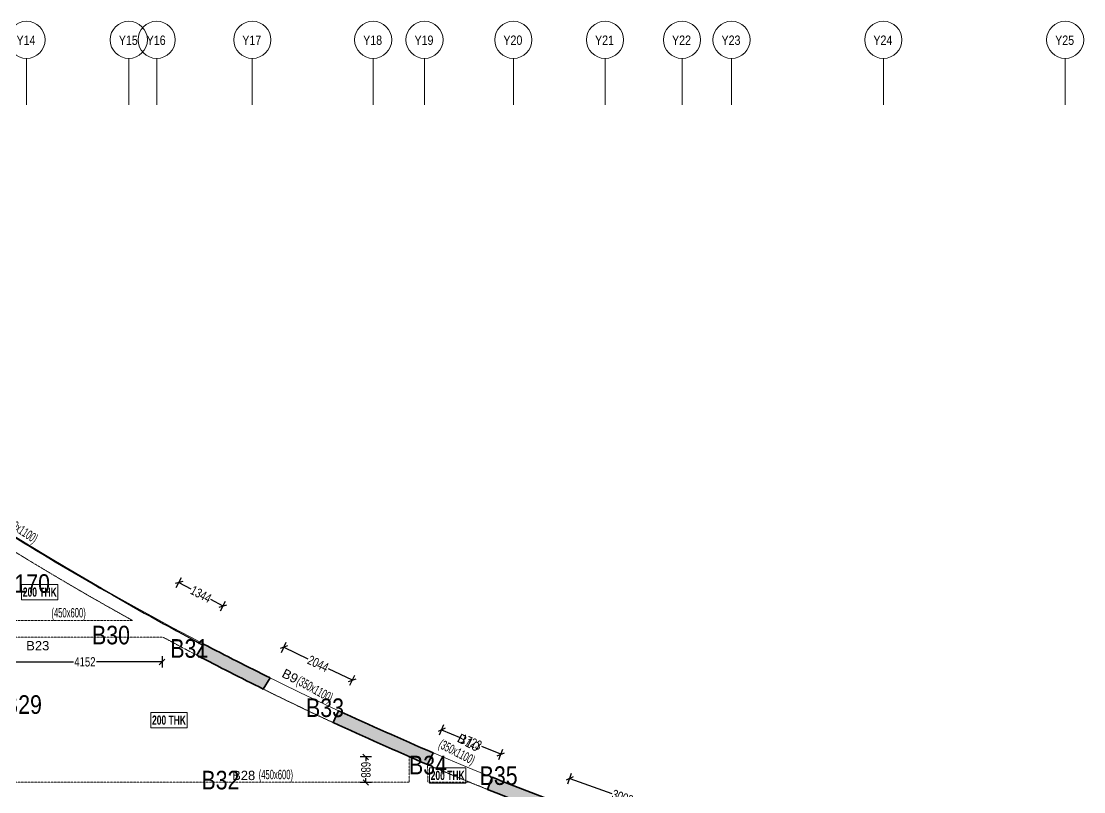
# Model space of a CAD drawing. Header units: millimetres. Extents: x 13 to 72195, y 3 to 63794.
# Drawn here: x 41681 to 70247, y 43075 to 63794 of the extents above; entities that cross this region are included whole.
import ezdxf
from ezdxf.enums import TextEntityAlignment as Align

# ---------------------------------------------------------------- set-up
doc = ezdxf.new("R2010")
doc.units = ezdxf.units.MM
doc.linetypes.add('Grid Line', pattern=[2222.5, 1270, -317.5, 317.5, -317.5])
doc.linetypes.add('HIDDEN', pattern=[0.375, 0.25, -0.125])
for name, color, linetype, lineweight in [('A-FLOR-IDEN', 11, 'Continuous', 9), ('A-GRIDS', 8, 'Continuous', 9), ('S-BEAM', 7, 'Continuous', 18), ('S-BEAM-IDEN', 2, 'Continuous', 9), ('S-COL HATCH', 9, 'Continuous', 0), ('S-COLS', 5, 'Continuous', 35), ('S-GRIDS', 8, 'Continuous', 9)]:
    doc.layers.add(name, color=color, linetype=linetype, lineweight=lineweight)
doc.layers.add('Abhinav working', color=6, linetype='Continuous')
doc.layers.add('Beam Nos', color=7, linetype='Continuous')
doc.styles.add('Arial Narrow', font='ARIALN.TTF', dxfattribs={"height": 400})
doc.styles.add('Dim.s & Anno.(Misc.)', font='ARIALN.TTF')
doc.styles.add('SC-BBS1', font='SansSerif')
doc.styles.add('SOBHA', font='swisscl.ttf')
doc.styles.add('Swis721 LtCn BT', font='swisscl.ttf', dxfattribs={"width": 0.9, "height": 233.355162})
doc.styles.add('Swis721 LtCn BT_B', font='', dxfattribs={"width": 0.9, "height": 246.918336})
doc.styles.get('Swis721 LtCn BT_B').set_extended_font_data('Swis721 LtCn BT', bold=True)
doc.dimstyles.new('S-100', dxfattribs={"dimscale": 100, "dimtxt": 2.5, "dimasz": 1.5, "dimexe": 1.5, "dimexo": 1.5, "dimgap": 0.1, "dimtad": 0, "dimdec": 0, "dimrnd": 0.0005, "dimzin": 0, "dimdsep": 46, "dimtxsty": 'SOBHA', "dimblk": 'OBLIQUE', "dimcen": 0.09, "dimclrd": 8, "dimclre": 8, "dimclrt": 6, "dimadec": 0, "dimazin": 0, "dimtfac": 1, "dimtdec": 0, "dimtofl": 0, "dimtmove": 0, "dimatfit": 3, "dimfxl": 1.5, "dimfxlon": 1, "dimtolj": 1, "dimtzin": 0, "dimlwd": -1, "dimlwe": -1, "dimarcsym": 0})

# ---------------------------------------------------------------- blocks, each defined once
blk = doc.blocks.new('A$Cb7cd9481')
at = {"layer": 'S-COL HATCH', "transparency": 33554687}
h = blk.add_hatch(color=256, dxfattribs=at)
h.dxf.hatch_style = 1
h.paths.add_polyline_path([(28420, 25306), (28602, 25607, -0.00603), (26815, 26517), (26634, 26217, 0.006005)])
h = blk.add_hatch(color=256, dxfattribs=at)
h.dxf.hatch_style = 1
h.paths.add_polyline_path([(30445, 24722), (30297, 24405, 0.004309), (32837, 23274), (32985, 23591, -0.004327)])
h = blk.add_hatch(color=256, dxfattribs=at)
h.dxf.hatch_style = 1
h.paths.add_polyline_path([(36311, 21885), (36443, 22213, -0.006015), (34578, 22935), (34446, 22609, 0.00603)])
at = {"layer": 'S-COLS', "elevation": 0}
for points in [[(26634, 26217, 0.006005), (28420, 25306), (28602, 25607, -0.00603), (26815, 26517), (26634, 26217)], [(30297, 24405), (30445, 24722, 0.004327), (32985, 23591), (32837, 23274, -0.004309), (30297, 24405)], [(36443, 22213, -0.006015), (34578, 22935), (34446, 22609, 0.00603), (36311, 21885), (36443, 22213)]]:
    blk.add_lwpolyline(points, format="xyb", dxfattribs=at)
blk = doc.blocks.new('Grid - Type 1 Structural-6743905-9TH FLOOR LVL')
at = {"layer": 'A-GRIDS'}
blk.add_circle((0, 0), 4, dxfattribs=at)
blk = doc.blocks.new('A$C45bf0ae9')
at = {"layer": 'S-GRIDS', "linetype": 'Grid Line'}
for p, q in [((22055, 41014), (22055, 42264)), ((24805, 41014), (24805, 42264)), ((25555, 41014), (25555, 42264)), ((28125, 41014), (28125, 42264)), ((31375, 41014), (31375, 42264)), ((32755, 41014), (32755, 42264)), ((35145, 41014), (35145, 42264)), ((37610, 41014), (37610, 42264)), ((39680, 41014), (39680, 42264)), ((41010, 41014), (41010, 42264)), ((45093, 41014), (45093, 42264)), ((49980, 41014), (49980, 42264))]:
    blk.add_line(p, q, dxfattribs=at)
at = {"layer": 'A-GRIDS', "xscale": 124.9999999999999, "yscale": 124.9999999999999, "zscale": 124.9999999999999}
for p in [(22055, 42764), (24805, 42764), (25555, 42764), (28125, 42764), (31375, 42764), (32755, 42764), (35145, 42764), (37610, 42764), (39680, 42764), (41010, 42764), (45093, 42764), (49980, 42764)]:
    blk.add_blockref('Grid - Type 1 Structural-6743905-9TH FLOOR LVL', p, dxfattribs=at)
at = {"layer": 'A-GRIDS', "lineweight": 18, "char_height": 250, "width": 641.35, "attachment_point": 1, "style": 'Arial Narrow'}
for s, insert in [('Y14', (21786, 42879)), ('Y15', (24536, 42879)), ('Y16', (25286, 42879)), ('Y17', (27856, 42879)), ('Y18', (31106, 42879)), ('Y19', (32486, 42879)), ('Y20', (34876, 42879)), ('Y21', (37341, 42879)), ('Y22', (39411, 42879)), ('Y23', (40741, 42879)), ('Y24', (44824, 42879)), ('Y25', (49711, 42879))]:
    blk.add_mtext(s, dxfattribs=dict(at, insert=insert))
blk = doc.blocks.new('_OBLIQUE')
at = {"color": 0, "linetype": 'ByBlock'}
blk.add_line((-0.5, -0.5), (0.5, 0.5), dxfattribs=at)
blk = doc.blocks.new('*D333')
at = {"layer": 'Abhinav working', "color": 8, "transparency": 16777216}
for p, q in [((41316, 46717), (41316, 46417)), ((41316, 46567), (43085, 46567)), ((45468, 46567), (43700, 46567)), ((45468, 46717), (45468, 46417))]:
    blk.add_line(p, q, dxfattribs=at)
at = {"layer": 'Defpoints', "color": 0, "transparency": 16777216}
for p in [(41316, 47225), (45468, 47225), (45468, 46567)]:
    blk.add_point(p, dxfattribs=at)
at = {"layer": 'Abhinav working', "color": 8, "transparency": 16777216, "xscale": 150, "yscale": 150, "zscale": 150, "rotation": 180}
blk.add_blockref('_OBLIQUE', (41316, 46567), dxfattribs=at)
at = {"layer": 'Abhinav working', "color": 8, "transparency": 16777216, "xscale": 150, "yscale": 150, "zscale": 150}
blk.add_blockref('_OBLIQUE', (45468, 46567), dxfattribs=at)
at = {"layer": 'Abhinav working', "color": 6, "transparency": 16777216, "insert": (43392, 46567), "char_height": 250, "attachment_point": 5, "style": 'SOBHA'}
blk.add_mtext('\\A1;4152', dxfattribs=at)
blk = doc.blocks.new('*D334')
at = {"layer": 'Abhinav working', "color": 8, "transparency": 16777216}
for p, q in [((45850, 48570), (45991, 48835)), ((45920, 48702), (46244, 48529)), ((47105, 48069), (46782, 48242)), ((47035, 47936), (47176, 48201))]:
    blk.add_line(p, q, dxfattribs=at)
at = {"layer": 'Defpoints', "color": 0, "transparency": 16777216}
for p in [(47105, 48069), (45372, 47676, 0), (46557, 47042, 0)]:
    blk.add_point(p, dxfattribs=at)
at = {"layer": 'Abhinav working', "color": 8, "transparency": 16777216, "xscale": 150, "yscale": 150, "zscale": 150}
for p, rotation in [((45920, 48702), 151.8646717887595), ((47105, 48069), 331.8646717887595)]:
    blk.add_blockref('_OBLIQUE', p, dxfattribs=dict(at, rotation=rotation))
at = {"layer": 'Abhinav working', "color": 6, "transparency": 16777216, "insert": (46513, 48385), "char_height": 250, "attachment_point": 5, "rotation": 331.8647, "style": 'SOBHA'}
blk.add_mtext('\\A1;1344', dxfattribs=at)
blk = doc.blocks.new('*D336')
at = {"layer": 'Abhinav working', "color": 8, "transparency": 16777216}
for p, q in [((48676, 46824), (48805, 47095)), ((48740, 46960), (49384, 46651)), ((50583, 46076), (49939, 46384)), ((50519, 45940), (50648, 46211))]:
    blk.add_line(p, q, dxfattribs=at)
at = {"layer": 'Defpoints', "color": 0, "transparency": 16777216}
for p in [(48343, 46131, 0), (50583, 46076), (50186, 45247, 0)]:
    blk.add_point(p, dxfattribs=at)
at = {"layer": 'Abhinav working', "color": 8, "transparency": 16777216, "xscale": 150, "yscale": 150, "zscale": 150}
for p, rotation in [((48740, 46960), 154.3701689001044), ((50583, 46076), 334.3701689001044)]:
    blk.add_blockref('_OBLIQUE', p, dxfattribs=dict(at, rotation=rotation))
at = {"layer": 'Abhinav working', "color": 6, "transparency": 16777216, "insert": (49662, 46518), "char_height": 250, "attachment_point": 5, "rotation": 334.3702, "style": 'SOBHA'}
blk.add_mtext('\\A1;2044', dxfattribs=at)
blk = doc.blocks.new('*D337')
at = {"layer": 'Abhinav working', "color": 8, "transparency": 16777216}
for p, q in [((51094, 44011), (50794, 44010)), ((50944, 44010), (50944, 43895)), ((50945, 43323), (50945, 43438)), ((51095, 43323), (50795, 43322))]:
    blk.add_line(p, q, dxfattribs=at)
at = {"layer": 'Defpoints', "color": 0, "transparency": 16777216}
for p in [(52081, 44013, 0), (50945, 43323), (52082, 43325)]:
    blk.add_point(p, dxfattribs=at)
at = {"layer": 'Abhinav working', "color": 8, "transparency": 16777216, "xscale": 150, "yscale": 150, "zscale": 150}
for p, rotation in [((50944, 44010), 90.11533810562736), ((50945, 43323), 270.1153381056274)]:
    blk.add_blockref('_OBLIQUE', p, dxfattribs=dict(at, rotation=rotation))
at = {"layer": 'Abhinav working', "color": 6, "transparency": 16777216, "insert": (50944, 43666), "char_height": 250, "attachment_point": 5, "rotation": 270.1153, "style": 'SOBHA'}
blk.add_mtext('\\A1;688', dxfattribs=at)
blk = doc.blocks.new('*D338')
at = {"layer": 'Abhinav working', "color": 8, "transparency": 16777216}
for p, q in [((52927, 44602), (53041, 44879)), ((52984, 44740), (53499, 44527)), ((54576, 44082), (54061, 44295)), ((54519, 43943), (54633, 44221))]:
    blk.add_line(p, q, dxfattribs=at)
at = {"layer": 'Defpoints', "color": 0, "transparency": 16777216}
for p in [(52726, 44116, 0), (54576, 44082), (54318, 43458, 0)]:
    blk.add_point(p, dxfattribs=at)
at = {"layer": 'Abhinav working', "color": 8, "transparency": 16777216, "xscale": 150, "yscale": 150, "zscale": 150}
for p, rotation in [((52984, 44740), 157.5384654530606), ((54576, 44082), 337.5384654530606)]:
    blk.add_blockref('_OBLIQUE', p, dxfattribs=dict(at, rotation=rotation))
at = {"layer": 'Abhinav working', "color": 6, "transparency": 16777216, "insert": (53780, 44411), "char_height": 250, "attachment_point": 5, "rotation": 337.5385, "style": 'SOBHA'}
blk.add_mtext('\\A1;1723', dxfattribs=at)
blk = doc.blocks.new('*D340')
at = {"layer": 'Abhinav working', "color": 8, "transparency": 16777216}
for p, q in [((56378, 43289), (56478, 43572)), ((56428, 43431), (57558, 43032)), ((59265, 42430), (58136, 42828)), ((59215, 42289), (59315, 42572))]:
    blk.add_line(p, q, dxfattribs=at)
at = {"layer": 'Defpoints', "color": 0, "transparency": 16777216}
for p in [(56183, 42735, 0), (59265, 42430), (59020, 41735, 0)]:
    blk.add_point(p, dxfattribs=at)
at = {"layer": 'Abhinav working', "color": 8, "transparency": 16777216, "xscale": 150, "yscale": 150, "zscale": 150}
for p, rotation in [((56428, 43431), 160.5791166592864), ((59265, 42430), 340.5791166592865)]:
    blk.add_blockref('_OBLIQUE', p, dxfattribs=dict(at, rotation=rotation))
at = {"layer": 'Abhinav working', "color": 6, "transparency": 16777216, "insert": (57847, 42930), "char_height": 250, "attachment_point": 5, "rotation": 340.5791, "style": 'SOBHA'}
blk.add_mtext('\\A1;3008', dxfattribs=at)

msp = doc.modelspace()

# ---------------------------------------------------------------- linework, layer by layer
at = {"layer": 'A-FLOR-IDEN', "color": 8, "flags": 128}
for points in [[(42668.1, 48645), (42668.1, 48233.2), (41690.6, 48233.2), (41690.6, 48645)], [(42668.1, 48645), (42668.1, 48233.2), (41690.6, 48233.2), (41690.6, 48645)], [(46141.6, 45203), (46141.6, 44791.2), (45164.1, 44791.2), (45164.1, 45203)], [(46141.6, 45203), (46141.6, 44791.2), (45164.1, 44791.2), (45164.1, 45203)], [(53634.1, 43716), (53634.1, 43304.2), (52656.6, 43304.2), (52656.6, 43716)], [(53634.1, 43716), (53634.1, 43304.2), (52656.6, 43304.2), (52656.6, 43716)]]:
    msp.add_lwpolyline(points, close=True, dxfattribs=at)
at = {"layer": 'Abhinav working', "elevation": 0}
msp.add_lwpolyline([(35838.5, 53885.3), (37881.2, 52282.8), (41077.1, 50184.7, 0.0160769), (46548.6, 47028.9)], format="xyb", dxfattribs=at)
at = {"layer": 'S-BEAM', "linetype": 'HIDDEN'}
for p, q in [((41342.5, 47680.2), (44673.1, 47680.2)), ((41342.5, 47230.2), (45494.5, 47230.2)), ((52108.4, 43330.2, 0), (52107, 44017.8, 0)), ((52608.4, 43330.2, 0), (52607.5, 43803, 0)), ((41342.5, 43330.2), (52108.4, 43330.2)), ((52608.4, 43330.2), (53741.1, 43330.2))]:
    msp.add_line(p, q, dxfattribs=at)
at = {"layer": 'S-BEAM', "ltscale": 250000, "elevation": 0}
msp.add_lwpolyline([(69922.1, 38893.6, -0.1044195), (37805.1, 52358.6, 0.059137), (29681.9, 57681.4, 0.0634891)], format="xyb", dxfattribs=at)
at = {"layer": 'S-BEAM', "linetype": 'HIDDEN', "elevation": 0}
for points in [[(44673.1, 47680.2, -0.0114004), (41342.5, 49629.6)], [(52107, 44017.8, -0.0217249), (45494.5, 47230.2, -0.0217249)], [(59162.4, 41328.6, -0.0207042), (52607.5, 43803, -0.0207042)]]:
    msp.add_lwpolyline(points, format="xyb", dxfattribs=at)

# ---------------------------------------------------------------- block references
at = {"layer": 'Beam Nos'}
msp.add_blockref('A$C45bf0ae9', (19767.3, 20530.2), dxfattribs=at)
at = {"layer": 'S-BEAM'}
msp.add_blockref('A$Cb7cd9481', (19767.3, 20530.2), dxfattribs=at)

# ---------------------------------------------------------------- texts
at = {"layer": 'A-FLOR-IDEN', "color": 1, "char_height": 246.92, "width": 1155, "attachment_point": 2, "line_spacing_factor": 0.964267, "style": 'Swis721 LtCn BT_B'}
for insert in [(42179.4, 48567), (42179.4, 48567), (45652.9, 45125), (45652.9, 45125), (53145.4, 43638), (53145.4, 43638)]:
    msp.add_mtext('200 THK', dxfattribs=dict(at, insert=insert))
at = {"layer": 'Abhinav working', "char_height": 500, "attachment_point": 1, "style": 'Dim.s & Anno.(Misc.)'}
for s, insert in [('B170', (41115.1, 48924.3, 0)), ('B30', (43584.7, 47538.8, 0)), ('B31', (45689.1, 47178.5)), ('B29', (41217.3, 45669.8)), ('B33', (49338.7, 45584.6, 0)), ('B34', (52106.5, 44042.7, 0)), ('B35', (54007.5, 43758.3)), ('B32', (46525.8, 43638.8, 0))]:
    msp.add_mtext_dynamic_manual_height_columns(s, width=21149.247, gutter_width=5423.5, heights=[0], dxfattribs=dict(at, insert=insert))
at = {"layer": 'Beam Nos', "color": 3, "style": 'SC-BBS1'}
for s, p in [('B23', (42125, 46802.6)), ('B28', (47660.8, 43314.1))]:
    msp.add_text(s, height=250, dxfattribs=at).set_placement(p, align=Align.BOTTOM_CENTER)
for s, rotation, p in [('B9', 332.64829, (48818.2, 46009.5, 0)), ('B10', 331.9613, (53614.7, 44221.6))]:
    msp.add_text(s, height=250, rotation=rotation, dxfattribs=at).set_placement(p, align=Align.BOTTOM_CENTER)
at = {"layer": 'S-BEAM-IDEN', "style": 'Swis721 LtCn BT', "width": 0.8}
for s, rotation, p in [('(350x1100)', 326.35712, (41156.4, 50323.4)), ('(450x600)', 360, (42491.6, 47763.5)), ('(350x1100)', 331.04302, (49062.6, 45978)), ('(350x1100)', 332.51757, (52878.1, 44275.2)), ('(450x600)', 360, (48064.5, 43413.5))]:
    msp.add_text(s, height=250, rotation=rotation, dxfattribs=at).set_placement(p)

# ---------------------------------------------------------------- dimensions: what is measured, and where the dimension line sits
at = {"layer": 'Abhinav working'}
for p1, p2, distance, picture, middle in [((45371.5, 47675.8, 0), (46556.6, 47042.1, 0), 1164, '*D334', (46512.9, 48385.4)), ((48343.1, 46131.5, 0), (50186.1, 45247.2, 0), 918.7, '*D336', (49662, 46517.6)), ((52726.3, 44116.4, 0), (54318.2, 43458.3, 0), 675, '*D338', (53780.1, 44411.1)), ((52081, 44012.6, 0), (52082.3, 43325), -1137.4, '*D337', (50944.2, 43666.5)), ((56183, 42735.1, 0), (59020.1, 41734.8, 0), 737.5, '*D340', (57846.7, 42930.5))]:
    dim = msp.add_aligned_dim(p1=p1, p2=p2, distance=distance, dimstyle='S-100', dxfattribs=at)
    dim.commit()
    dim.dimension.update_dxf_attribs({"geometry": picture, "text_midpoint": middle})
dim = msp.add_linear_dim(base=(45468.4, 46567), p1=(41316.5, 47224.9), p2=(45468.4, 47224.9), dimstyle='S-100', dxfattribs=at)
dim.commit()
dim.dimension.update_dxf_attribs({"geometry": '*D333', "text_midpoint": (43392.5, 46567)})

doc.saveas('drawing.dxf')
